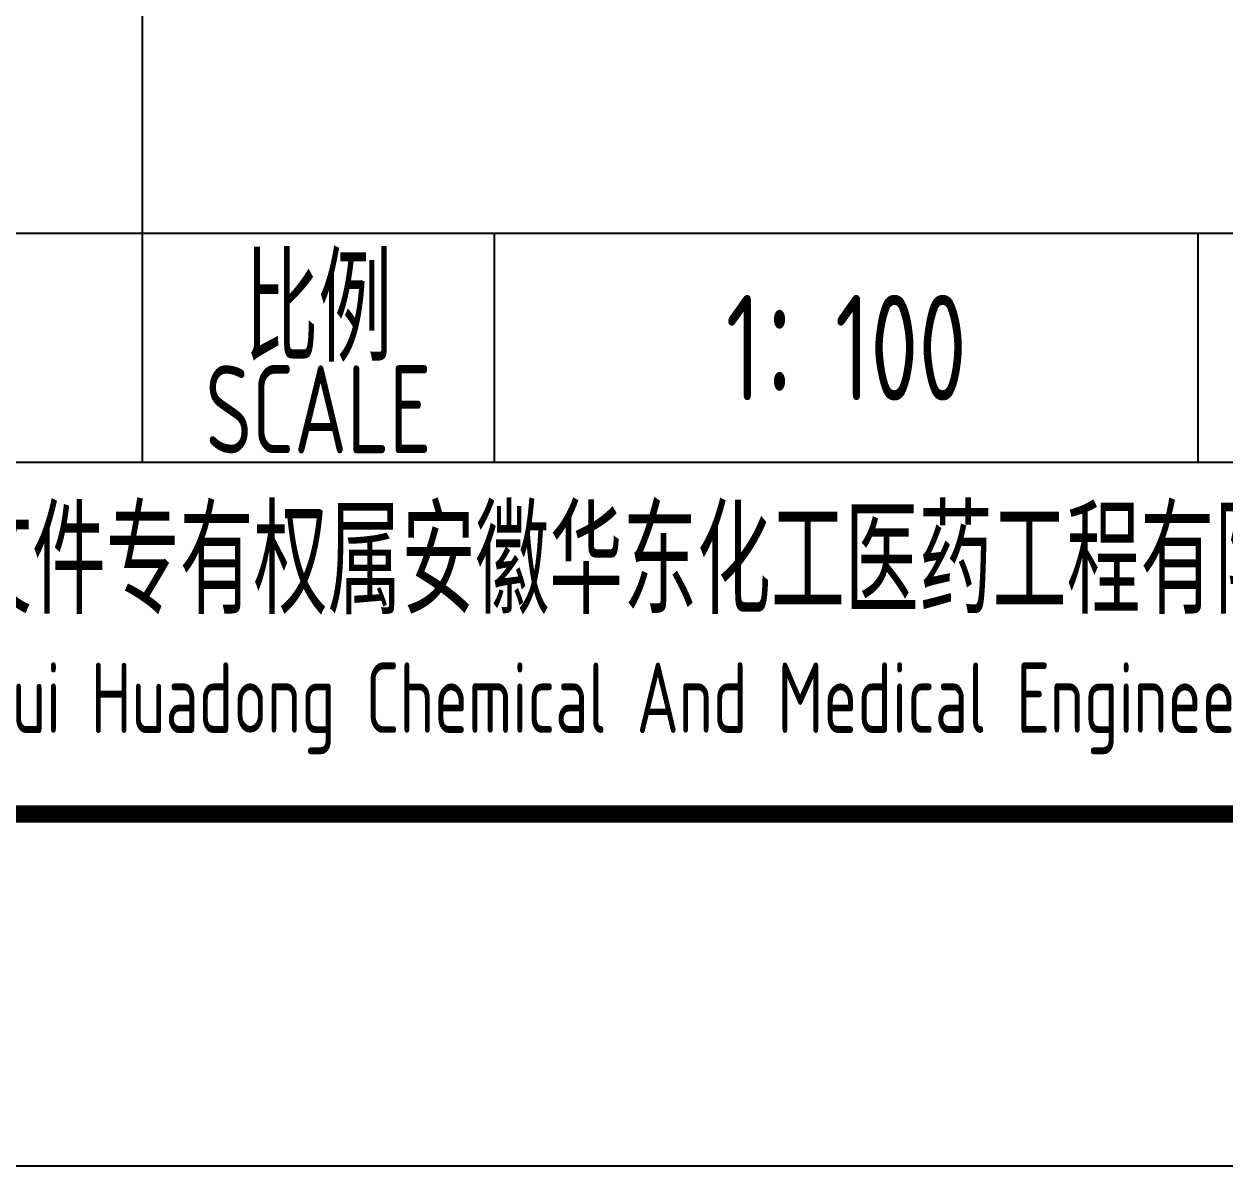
# Model space of a CAD drawing. Extents: x 9732137 to 18866768, y -962146 to 246094.
# Drawn here: x 9822620 to 9826030, y -568706 to -565462 of the extents above; entities that cross this region are included whole.
import ezdxf
from ezdxf.enums import TextEntityAlignment as Align

# ---------------------------------------------------------------- set-up
doc = ezdxf.new("R2010")
doc.units = 0
doc.header["$LTSCALE"] = 1000
doc.layers.get('0').update_dxf_attribs({"linetype": 'CONTINUOUS'})
doc.layers.add('BORDER', color=7, linetype='CONTINUOUS')
doc.styles.add('TSSD_Rein', font='Tssdeng.shx', dxfattribs={"width": 0.7, "bigfont": 'hztxt.shx'})

msp = doc.modelspace()

# ---------------------------------------------------------------- linework, layer by layer
for p, q in [((9822956.8, -566706.3), (9822956.8, -563456.3)), ((9817456.8, -566056.3), (9822956.8, -566056.3)), ((9822956.8, -566056.3), (9835456.8, -566056.3)), ((9823956.8, -566706.3), (9823956.8, -566056.3)), ((9825956.8, -566706.3), (9825956.8, -566056.3)), ((9817456.8, -566706.3), (9835456.8, -566706.3)), ((9817456.8, -567705.6), (9835456.8, -567705.6))]:
    msp.add_line(p, q)
at = {"layer": 'BORDER'}
msp.add_lwpolyline([(9777056.8, -568706.3), (9777056.8, -526706.3), (9836456.8, -526706.3), (9836456.8, -568706.3)], close=True, dxfattribs=at)
at = {"layer": 'BORDER', "const_width": 50}
msp.add_lwpolyline([(9779556.8, -567706.3), (9779556.8, -527706.3), (9835456.8, -527706.3), (9835456.8, -567706.3)], close=True, dxfattribs=at)

# ---------------------------------------------------------------- texts
at = {"style": 'TSSD_Rein', "width": 0.7}
for s, height, p in [('比例', 300, (9823456.8, -566256.3)), ('SCALE', 250, (9823456.8, -566556.3)), ('本文件专有权属安徽华东化工医药工程有限责任公司所有,未经许可不得复制或转让给第三方', 300, (9826456.8, -567006.3)), ('The proprietary right of this document belongs to Anhui Huadong Chemical And Medical Engineering  Co.,Ltd.  and any replication or transfer to the 3rd. side is forbidden without its permission. ', 200, (9826203.2, -567405.6))]:
    msp.add_text(s, height=height, dxfattribs=at).set_placement(p, align=Align.MIDDLE)
at = {"lineweight": -3, "style": 'TSSD_Rein', "width": 0.7}
msp.add_attdef('1：100', text='1:100', height=300, dxfattribs=at).set_placement((9824956.8, -566381.3), align=Align.MIDDLE)

doc.saveas('drawing.dxf')
